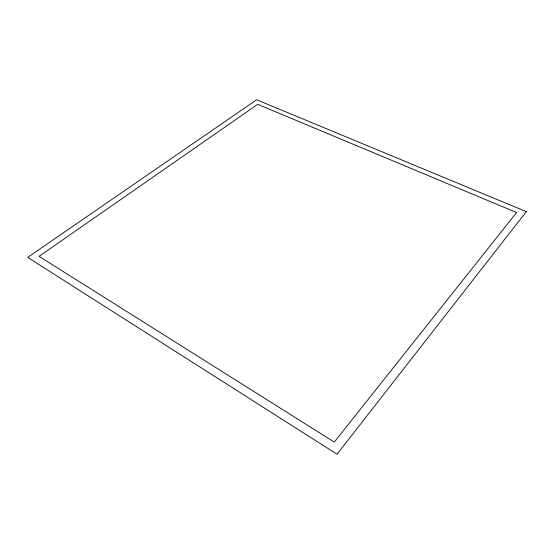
<?xml version="1.0" encoding="UTF-8"?>
<svg xmlns="http://www.w3.org/2000/svg" width="554" height="554" viewBox="0 0 554 554"><rect width="100%" height="100%" fill="white"/><g stroke="black" fill="none" stroke-linecap="round" stroke-linejoin="round"><path stroke-width="0.83" d="M526.3 211.649L337.033 454.238L27.7 257.388L256.641 99.762L526.3 211.649M516.577 212.542L334.277 442.085L39.078 256.343L257.679 104.332L516.577 212.542"/></g></svg>
